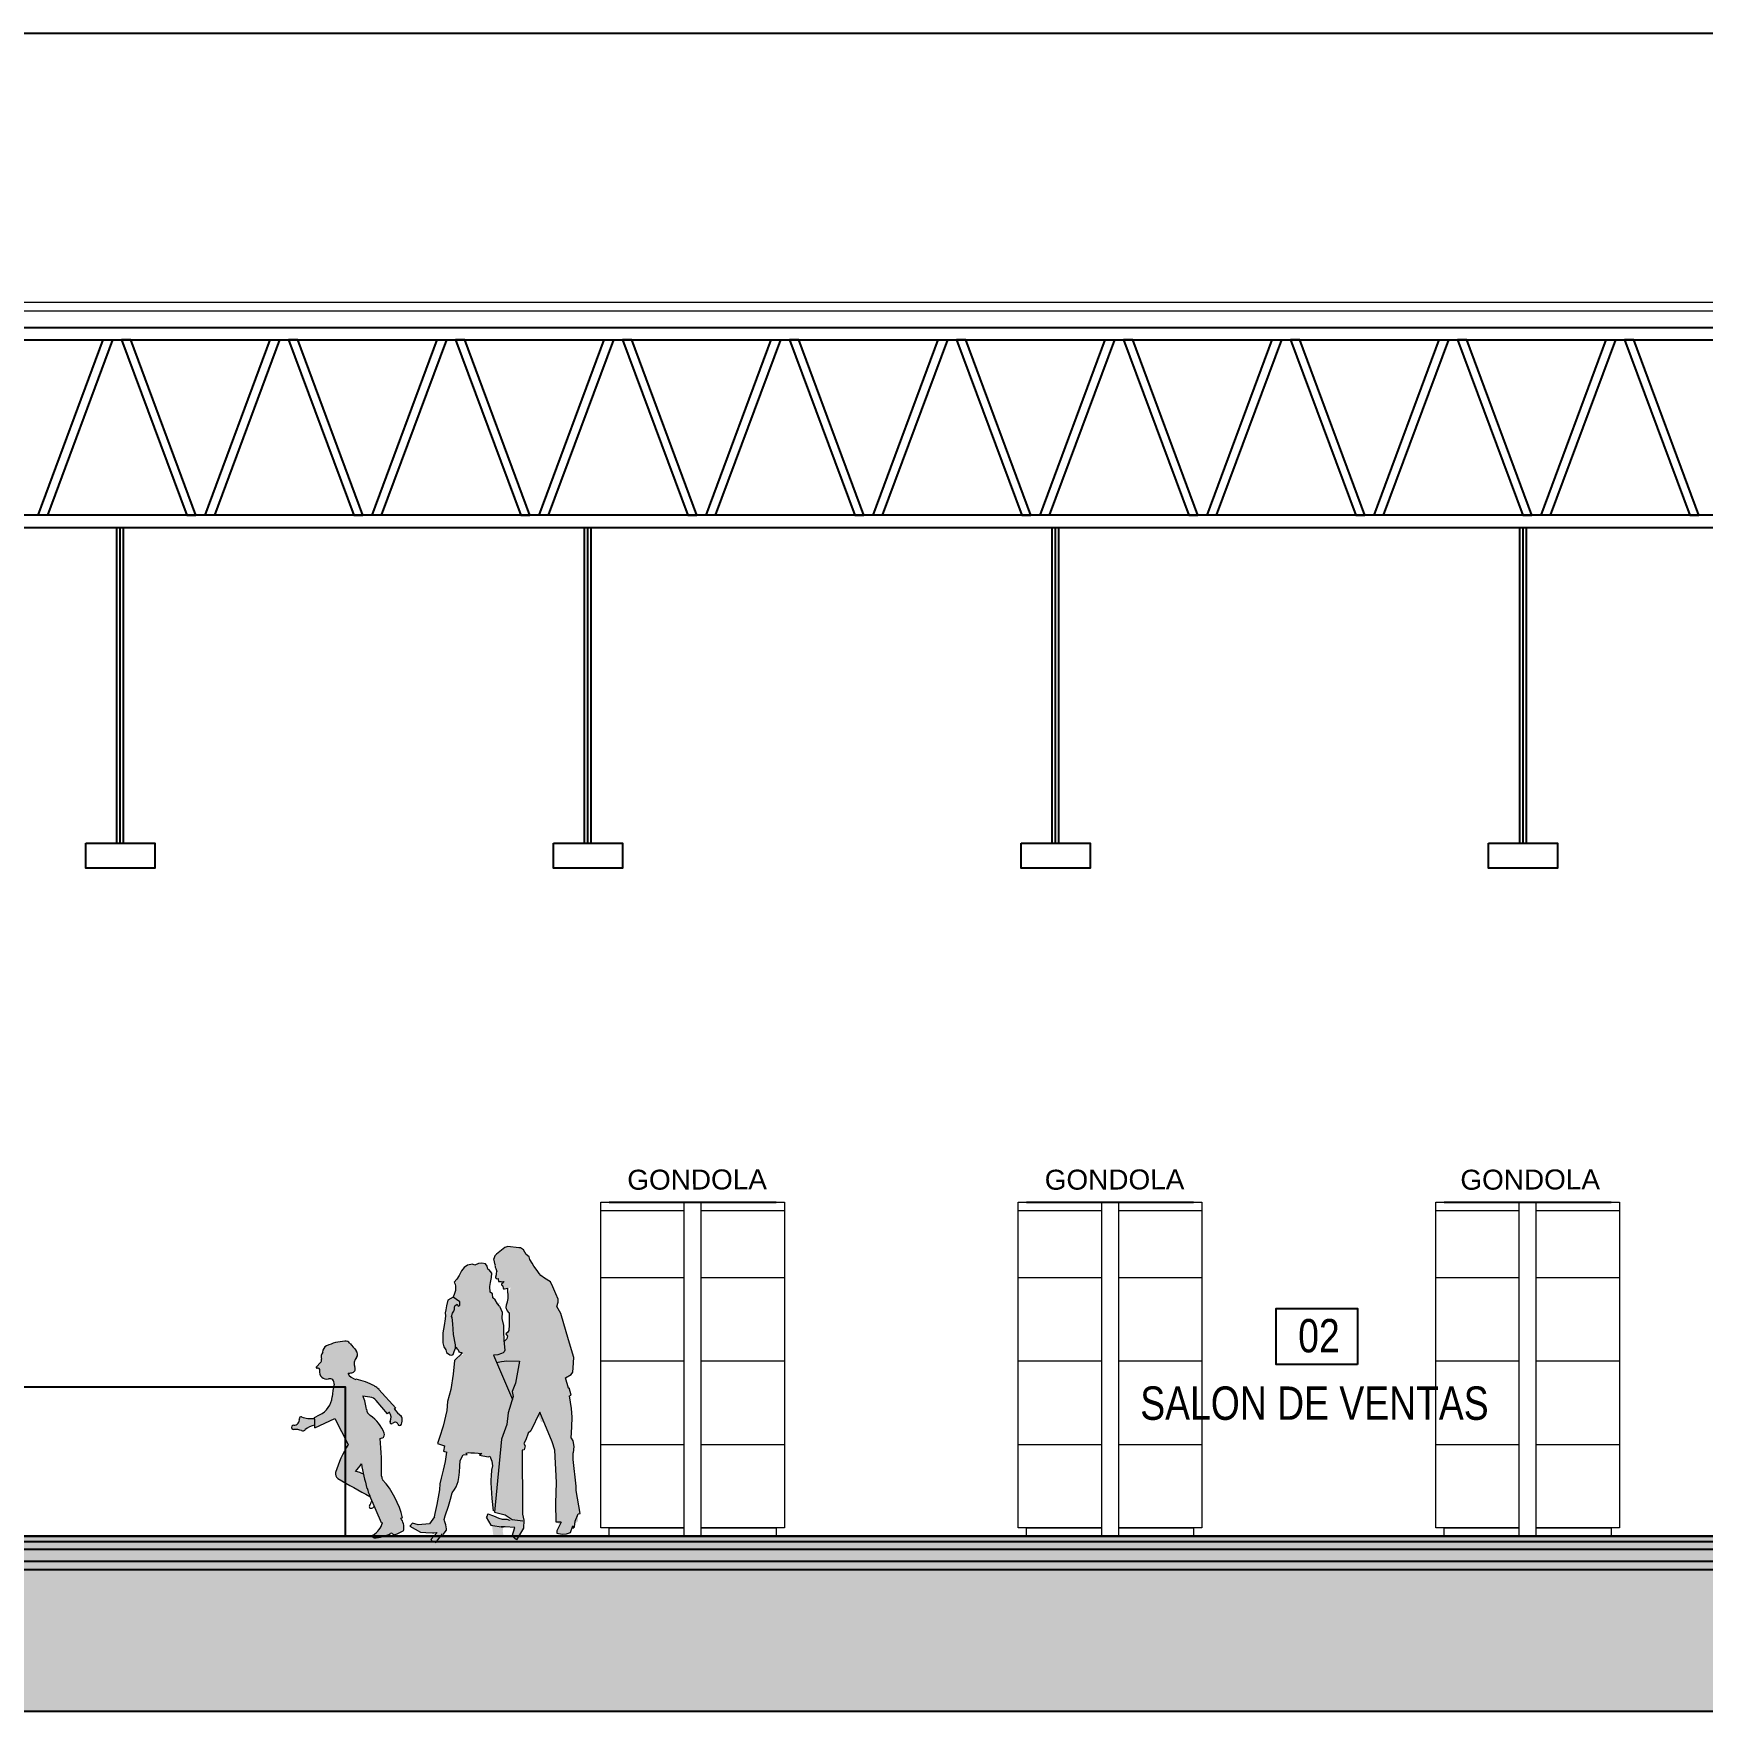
# Model space of a CAD drawing. Header units: inches. Extents: x -309 to 190, y -1585 to -1350.
# Drawn here: x -23.74 to -13.74, y -1453.56 to -1443.51 of the extents above; entities that cross this region are included whole.
import ezdxf
from ezdxf.enums import TextEntityAlignment as Align

# ---------------------------------------------------------------- set-up
doc = ezdxf.new("R2010")
doc.units = ezdxf.units.IN
doc.header["$MEASUREMENT"] = 0
doc.linetypes.add('HIDDEN', pattern=[0.375, 0.25, -0.125])
doc.layers.get('0').update_dxf_attribs({"color": 9, "linetype": 'CONTINUOUS'})
for name, color, linetype in [('0-TISI-TITULOS', 9, 'CONTINUOUS'), ('0.50', 9, 'CONTINUOUS'), ('10-TEXTO', 9, 'CONTINUOUS'), ('11-LOCALES', 9, 'CONTINUOUS'), ('color gris', 9, 'CONTINUOUS'), ('COLOR MURO MUNI', 9, 'CONTINUOUS'), ('condensador', 9, 'HIDDEN'), ('COTA REPLANTEO EJE 1', 9, 'CONTINUOUS'), ('ladrillo h', 9, 'CONTINUOUS')]:
    doc.layers.add(name, color=color, linetype=linetype)
for name, color, linetype, lineweight in [('LOGO SOMBRA', 9, 'CONTINUOUS', 18), ('OT_SECCION_EDIFICIO', 9, 'CONTINUOUS', 15), ('PERSONAS', 9, 'CONTINUOUS', 0)]:
    doc.layers.add(name, color=color, linetype=linetype, lineweight=lineweight)
doc.styles.add('ROMANS', font='arial.ttf')

# ---------------------------------------------------------------- blocks, each defined once
blk = doc.blocks.new('NLOCAL')
blk.add_lwpolyline([(-0.304, 0), (0.304, 0), (0.304, 0.419), (-0.304, 0.419)], close=True)
at = {"style": 'ROMANS', "width": 0.8, "flags": 1}
blk.add_attdef('SECTOR', text='', height=0.25, dxfattribs=at).set_placement((-0.006, 0.634), align=Align.MIDDLE)
at = {"style": 'ROMANS', "width": 0.8}
for tag, p in [('NUMERO', (0.006, 0.206)), ('DENOMINACION', (0.018, -0.291))]:
    blk.add_attdef(tag, text='', height=0.25, dxfattribs=at).set_placement(p, align=Align.MIDDLE)
blk = doc.blocks.new('tripleta 01')
at = {"layer": 'PERSONAS'}
for points in [[(-0.136, 1.682), (-0.125, 1.706), (-0.07, 1.751), (-0.048, 1.757), (0.014, 1.749), (0.025, 1.749), (0.043, 1.736), (0.06, 1.714), (0.076, 1.695), (0.094, 1.656), (0.111, 1.63), (0.136, 1.594), (0.16, 1.573), (0.204, 1.544), (0.216, 1.522), (0.251, 1.44), (0.251, 1.422), (0.244, 1.401), (0.266, 1.353), (0.343, 1.087), (0.337, 1.003), (0.321, 0.986), (0.294, 0.97), (0.311, 0.908), (0.315, 0.91), (0.33, 0.867), (0.318, 0.862), (0.333, 0.733), (0.33, 0.644), (0.332, 0.602), (0.34, 0.575), (0.34, 0.53), (0.339, 0.517), (0.358, 0.29), (0.38, 0.163), (0.369, 0.155), (0.369, 0.111), (0.338, 0.085), (0.323, 0.044), (0.3, 0.035), (0.243, 0.033), (0.244, 0.056), (0.26, 0.091), (0.239, 0.105), (0.232, 0.524), (0.166, 0.704), (0.149, 0.704), (0.13, 0.743), (0.086, 0.652), (0.078, 0.645), (0.044, 0.576), (0.052, 0.563), (0.047, 0.539), (0.035, 0.537), (0.036, 0.153), (0.045, 0.116), (0.042, 0.075), (0, 0), (-0.026, 0.022), (-0.01, 0.074), (-0.079, 0.077), (-0.082, 0.051), (-0.076, 0.016), (-0.137, 0.015), (-0.145, 0.076), (-0.154, 0.087), (-0.18, 0.134), (-0.178, 0.135), (-0.171, 0.154), (-0.114, 0.131), (-0.086, 0.123), (-0.058, 0.123), (-0.041, 0.117), (-0.034, 0.127), (-0.068, 0.149), (-0.131, 0.165), (-0.138, 0.165), (-0.152, 0.31), (-0.152, 0.354), (-0.15, 0.406), (-0.144, 0.442), (-0.156, 0.501), (-0.17, 0.496), (-0.221, 0.506), (-0.208, 0.517), (-0.294, 0.52), (-0.299, 0.514), (-0.313, 0.509), (-0.337, 0.475), (-0.343, 0.388), (-0.354, 0.332), (-0.384, 0.281), (-0.404, 0.208), (-0.416, 0.171), (-0.429, 0.132), (-0.427, 0.1), (-0.42, 0.076), (-0.418, 0.058), (-0.438, 0.032), (-0.483, -0.016), (-0.506, -0.007), (-0.51, 0.004), (-0.473, 0.044), (-0.481, 0.044), (-0.489, 0.042), (-0.499, 0.041), (-0.517, 0.042), (-0.522, 0.044), (-0.575, 0.045), (-0.638, 0.08), (-0.622, 0.099), (-0.588, 0.088), (-0.521, 0.095), (-0.5, 0.124), (-0.49, 0.137), (-0.473, 0.217), (-0.463, 0.275), (-0.459, 0.297), (-0.457, 0.335), (-0.45, 0.366), (-0.437, 0.417), (-0.422, 0.486), (-0.416, 0.525), (-0.437, 0.531), (-0.431, 0.562), (-0.472, 0.576), (-0.418, 0.767), (-0.411, 0.831), (-0.391, 0.907), (-0.378, 0.998), (-0.37, 1.073), (-0.358, 1.091), (-0.344, 1.105), (-0.318, 1.107), (-0.322, 1.116), (-0.333, 1.119), (-0.343, 1.127), (-0.354, 1.145), (-0.364, 1.154), (-0.369, 1.138), (-0.377, 1.112), (-0.387, 1.105), (-0.419, 1.122), (-0.423, 1.137), (-0.434, 1.156), (-0.44, 1.18), (-0.437, 1.253), (-0.429, 1.306), (-0.425, 1.34), (-0.425, 1.367), (-0.418, 1.4), (-0.411, 1.435), (-0.379, 1.453), (-0.375, 1.469), (-0.365, 1.493), (-0.364, 1.518), (-0.373, 1.543), (-0.356, 1.561), (-0.34, 1.588), (-0.32, 1.62), (-0.299, 1.639), (-0.278, 1.647), (-0.263, 1.65), (-0.25, 1.645), (-0.228, 1.655), (-0.218, 1.656), (-0.189, 1.653), (-0.185, 1.653), (-0.175, 1.638), (-0.172, 1.621), (-0.164, 1.616), (-0.148, 1.597), (-0.151, 1.562), (-0.155, 1.54), (-0.159, 1.52), (-0.159, 1.502), (-0.151, 1.478), (-0.143, 1.472), (-0.142, 1.455), (-0.13, 1.439), (-0.121, 1.425), (-0.112, 1.417), (-0.098, 1.42), (-0.102, 1.41), (-0.109, 1.407), (-0.101, 1.398), (-0.086, 1.363), (-0.086, 1.319), (-0.078, 1.282), (-0.077, 1.222), (-0.075, 1.193), (-0.066, 1.196), (-0.053, 1.219), (-0.061, 1.236), (-0.045, 1.257), (-0.043, 1.327), (-0.043, 1.369), (-0.049, 1.368), (-0.061, 1.398), (-0.055, 1.417), (-0.05, 1.449), (-0.051, 1.474), (-0.038, 1.501), (-0.035, 1.509), (-0.048, 1.507), (-0.062, 1.504), (-0.072, 1.502), (-0.078, 1.505), (-0.081, 1.512), (-0.083, 1.519), (-0.088, 1.525), (-0.091, 1.532), (-0.082, 1.537), (-0.075, 1.546), (-0.086, 1.545), (-0.102, 1.547), (-0.107, 1.546), (-0.11, 1.561), (-0.117, 1.563), (-0.123, 1.567), (-0.123, 1.573), (-0.122, 1.578), (-0.117, 1.604), (-0.127, 1.635), (-0.128, 1.646), (-0.132, 1.65)], [(-1.14, 1.159), (-1.105, 1.173), (-1.08, 1.181), (-1.045, 1.187), (-1.027, 1.189), (-1.01, 1.186), (-1, 1.18), (-0.988, 1.166), (-0.959, 1.132), (-0.953, 1.122), (-0.951, 1.112), (-0.954, 1.099), (-0.961, 1.088), (-0.964, 1.082), (-0.97, 1.066), (-0.972, 1.054), (-0.97, 1.041), (-0.968, 1.034), (-0.966, 1.023), (-0.969, 1.011), (-0.977, 1.002), (-0.99, 0.998), (-1.008, 0.998), (-1.004, 0.99), (-0.995, 0.979), (-0.985, 0.97), (-0.968, 0.962), (-0.913, 0.947), (-0.874, 0.932), (-0.836, 0.911), (-0.812, 0.887), (-0.779, 0.85), (-0.723, 0.787), (-0.731, 0.781), (-0.712, 0.76), (-0.7, 0.749), (-0.687, 0.738), (-0.683, 0.728), (-0.683, 0.715), (-0.686, 0.699), (-0.691, 0.688), (-0.697, 0.684), (-0.704, 0.685), (-0.709, 0.689), (-0.713, 0.697), (-0.719, 0.701), (-0.732, 0.703), (-0.739, 0.699), (-0.748, 0.695), (-0.755, 0.698), (-0.757, 0.704), (-0.755, 0.711), (-0.751, 0.724), (-0.751, 0.74), (-0.754, 0.749), (-0.761, 0.763), (-0.773, 0.754), (-0.839, 0.833), (-0.851, 0.844), (-0.866, 0.852), (-0.898, 0.858), (-0.919, 0.862), (-0.908, 0.829), (-0.902, 0.806), (-0.898, 0.781), (-0.895, 0.769), (-0.889, 0.758), (-0.876, 0.744), (-0.853, 0.726), (-0.83, 0.703), (-0.818, 0.687), (-0.807, 0.67), (-0.801, 0.66), (-0.794, 0.644), (-0.79, 0.63), (-0.792, 0.622), (-0.799, 0.613), (-0.816, 0.605), (-0.807, 0.462), (-0.806, 0.369), (-0.788, 0.345), (-0.774, 0.328), (-0.74, 0.277), (-0.714, 0.226), (-0.697, 0.185), (-0.688, 0.158), (-0.681, 0.132), (-0.693, 0.128), (-0.683, 0.113), (-0.673, 0.078), (-0.674, 0.058), (-0.676, 0.054), (-0.726, 0.031), (-0.737, 0.031), (-0.747, 0.039), (-0.753, 0.038), (-0.76, 0.034), (-0.785, 0.023), (-0.814, 0.015), (-0.839, 0.011), (-0.852, 0.011), (-0.861, 0.016), (-0.862, 0.02), (-0.858, 0.028), (-0.848, 0.035), (-0.825, 0.058), (-0.811, 0.079), (-0.801, 0.102), (-0.808, 0.101), (-0.838, 0.17), (-0.871, 0.246), (-0.892, 0.3), (-0.911, 0.374), (-0.927, 0.455), (-0.953, 0.42), (-0.964, 0.409), (-0.915, 0.392), (-0.877, 0.259), (-0.924, 0.284), (-0.996, 0.324), (-1.028, 0.343), (-1.08, 0.378), (-1.083, 0.403), (-1.072, 0.437), (-1.037, 0.518), (-1.007, 0.57), (-1.034, 0.623), (-1.055, 0.664), (-1.088, 0.727), (-1.129, 0.707), (-1.175, 0.685), (-1.208, 0.669), (-1.207, 0.686), (-1.22, 0.682), (-1.243, 0.673), (-1.263, 0.659), (-1.273, 0.653), (-1.292, 0.655), (-1.306, 0.658), (-1.329, 0.66), (-1.345, 0.665), (-1.347, 0.677), (-1.341, 0.684), (-1.326, 0.687), (-1.312, 0.693), (-1.303, 0.705), (-1.3, 0.716), (-1.299, 0.731), (-1.294, 0.736), (-1.283, 0.735), (-1.268, 0.731), (-1.249, 0.727), (-1.221, 0.725), (-1.209, 0.726), (-1.212, 0.731), (-1.156, 0.761), (-1.12, 0.802), (-1.108, 0.831), (-1.102, 0.865), (-1.099, 0.894), (-1.092, 0.939), (-1.095, 0.95), (-1.101, 0.957), (-1.107, 0.962), (-1.117, 0.964), (-1.128, 0.963), (-1.136, 0.962), (-1.145, 0.963), (-1.152, 0.965), (-1.162, 0.971), (-1.168, 0.977), (-1.174, 0.985), (-1.177, 0.993), (-1.179, 1.002), (-1.178, 1.013), (-1.179, 1.02), (-1.181, 1.024), (-1.183, 1.025), (-1.189, 1.028), (-1.195, 1.027), (-1.199, 1.029), (-1.199, 1.032), (-1.198, 1.036), (-1.174, 1.061), (-1.169, 1.068), (-1.168, 1.074), (-1.168, 1.081), (-1.17, 1.093), (-1.168, 1.107), (-1.163, 1.119), (-1.161, 1.123), (-1.157, 1.14), (-1.146, 1.154)]]:
    blk.add_hatch(color=252, dxfattribs=at).paths.add_polyline_path(points)
for p, q in [((-0.12, 1.711), (-0.13, 1.7)), ((-0.07, 1.751), (-0.12, 1.711)), ((-0.052, 1.757), (-0.07, 1.751)), ((0.014, 1.749), (-0.052, 1.757)), ((0.025, 1.749), (0.014, 1.749)), ((0.043, 1.736), (0.025, 1.749)), ((0.059, 1.709), (0.043, 1.736)), ((0.076, 1.695), (0.059, 1.709)), ((-0.329, 1.611), (-0.342, 1.583)), ((-0.312, 1.63), (-0.329, 1.611)), ((-0.293, 1.644), (-0.312, 1.63)), ((-0.263, 1.65), (-0.293, 1.644)), ((-0.25, 1.645), (-0.263, 1.65)), ((-0.228, 1.655), (-0.25, 1.645)), ((-0.208, 1.657), (-0.228, 1.655)), ((-0.185, 1.653), (-0.208, 1.657)), ((-0.175, 1.638), (-0.185, 1.653)), ((-0.172, 1.621), (-0.175, 1.638)), ((-0.164, 1.616), (-0.172, 1.621)), ((-0.148, 1.597), (-0.164, 1.616)), ((-0.13, 1.7), (-0.136, 1.682)), ((-0.128, 1.646), (-0.136, 1.682)), ((-0.128, 1.646), (-0.129, 1.643)), ((-0.129, 1.643), (-0.128, 1.638)), ((-0.128, 1.638), (-0.127, 1.632)), ((-0.127, 1.632), (-0.123, 1.625)), ((-0.123, 1.625), (-0.121, 1.619)), ((-0.121, 1.619), (-0.117, 1.604)), ((0.081, 1.678), (0.076, 1.695)), ((0.094, 1.656), (0.081, 1.678)), ((0.104, 1.638), (0.094, 1.656)), ((0.125, 1.613), (0.104, 1.638)), ((0.136, 1.594), (0.125, 1.613)), ((-0.356, 1.561), (-0.373, 1.543)), ((-0.373, 1.543), (-0.367, 1.53)), ((-0.367, 1.53), (-0.364, 1.518)), ((-0.364, 1.518), (-0.365, 1.493)), ((-0.342, 1.583), (-0.356, 1.561)), ((-0.16, 1.516), (-0.155, 1.54)), ((-0.158, 1.483), (-0.16, 1.516)), ((-0.155, 1.54), (-0.15, 1.57)), ((-0.15, 1.57), (-0.148, 1.597)), ((-0.124, 1.571), (-0.123, 1.575)), ((-0.123, 1.567), (-0.124, 1.571)), ((-0.123, 1.575), (-0.121, 1.58)), ((-0.12, 1.565), (-0.123, 1.567)), ((-0.121, 1.583), (-0.119, 1.588)), ((-0.121, 1.58), (-0.121, 1.583)), ((-0.117, 1.563), (-0.12, 1.565)), ((-0.119, 1.596), (-0.117, 1.604)), ((-0.119, 1.594), (-0.119, 1.596)), ((-0.119, 1.588), (-0.119, 1.594)), ((-0.117, 1.563), (-0.106, 1.565)), ((-0.11, 1.561), (-0.107, 1.546)), ((-0.107, 1.546), (-0.099, 1.547)), ((-0.099, 1.547), (-0.094, 1.546)), ((-0.094, 1.546), (-0.087, 1.544)), ((-0.085, 1.534), (-0.09, 1.533)), ((-0.09, 1.533), (-0.09, 1.527)), ((-0.09, 1.527), (-0.088, 1.525)), ((-0.088, 1.525), (-0.084, 1.522)), ((-0.087, 1.544), (-0.075, 1.546)), ((-0.079, 1.539), (-0.085, 1.534)), ((-0.084, 1.522), (-0.082, 1.516)), ((-0.082, 1.516), (-0.08, 1.508)), ((-0.08, 1.508), (-0.077, 1.503)), ((-0.075, 1.546), (-0.079, 1.539)), ((0.147, 1.582), (0.136, 1.594)), ((0.169, 1.566), (0.147, 1.582)), ((0.204, 1.544), (0.169, 1.566)), ((0.219, 1.515), (0.204, 1.544)), ((0.237, 1.473), (0.219, 1.515)), ((-0.411, 1.435), (-0.418, 1.4)), ((-0.379, 1.453), (-0.411, 1.435)), ((-0.37, 1.475), (-0.379, 1.453)), ((-0.339, 1.424), (-0.379, 1.453)), ((-0.365, 1.493), (-0.37, 1.475)), ((-0.363, 1.405), (-0.355, 1.41)), ((-0.355, 1.41), (-0.351, 1.403)), ((-0.338, 1.413), (-0.339, 1.424)), ((-0.339, 1.404), (-0.338, 1.413)), ((-0.143, 1.472), (-0.158, 1.483)), ((-0.142, 1.448), (-0.143, 1.472)), ((-0.128, 1.437), (-0.142, 1.448)), ((-0.114, 1.413), (-0.128, 1.437)), ((-0.101, 1.398), (-0.114, 1.413)), ((-0.077, 1.503), (-0.072, 1.502)), ((-0.072, 1.502), (-0.062, 1.504)), ((-0.062, 1.504), (-0.051, 1.506)), ((-0.06, 1.406), (-0.053, 1.424)), ((-0.053, 1.424), (-0.05, 1.444)), ((-0.05, 1.444), (-0.051, 1.506)), ((0.251, 1.44), (0.237, 1.473)), ((0.243, 1.397), (0.251, 1.422)), ((0.251, 1.422), (0.251, 1.44)), ((-0.427, 1.322), (-0.432, 1.282)), ((-0.425, 1.34), (-0.427, 1.322)), ((-0.423, 1.377), (-0.426, 1.359)), ((-0.426, 1.359), (-0.425, 1.34)), ((-0.418, 1.4), (-0.423, 1.377)), ((-0.389, 1.337), (-0.383, 1.356)), ((-0.385, 1.331), (-0.389, 1.337)), ((-0.381, 1.292), (-0.385, 1.331)), ((-0.383, 1.356), (-0.374, 1.369)), ((-0.374, 1.369), (-0.371, 1.38)), ((-0.371, 1.39), (-0.369, 1.401)), ((-0.371, 1.38), (-0.371, 1.39)), ((-0.369, 1.401), (-0.363, 1.405)), ((-0.351, 1.403), (-0.35, 1.4)), ((-0.35, 1.4), (-0.346, 1.399)), ((-0.346, 1.399), (-0.342, 1.4)), ((-0.342, 1.4), (-0.339, 1.404)), ((-0.101, 1.398), (-0.086, 1.363)), ((-0.086, 1.363), (-0.087, 1.325)), ((-0.087, 1.325), (-0.078, 1.282)), ((-0.062, 1.389), (-0.06, 1.406)), ((-0.056, 1.373), (-0.062, 1.389)), ((-0.043, 1.358), (-0.056, 1.373)), ((-0.043, 1.358), (-0.043, 1.286)), ((0.265, 1.355), (0.243, 1.397)), ((0.312, 1.197), (0.265, 1.355)), ((-0.432, 1.282), (-0.44, 1.239)), ((-0.44, 1.239), (-0.44, 1.18)), ((-0.376, 1.23), (-0.381, 1.292)), ((-0.364, 1.167), (-0.376, 1.23)), ((-0.078, 1.282), (-0.078, 1.25)), ((-0.078, 1.25), (-0.075, 1.193)), ((-0.052, 1.242), (-0.063, 1.234)), ((-0.063, 1.234), (-0.053, 1.219)), ((-0.053, 1.219), (-0.058, 1.204)), ((-0.046, 1.253), (-0.052, 1.242)), ((-0.043, 1.286), (-0.046, 1.253)), ((-0.44, 1.18), (-0.434, 1.156)), ((-0.434, 1.156), (-0.423, 1.137)), ((-0.423, 1.137), (-0.419, 1.122)), ((-0.419, 1.122), (-0.398, 1.108)), ((-0.398, 1.108), (-0.387, 1.105)), ((-0.387, 1.105), (-0.378, 1.109)), ((-0.378, 1.109), (-0.372, 1.127)), ((-0.372, 1.127), (-0.365, 1.148)), ((-0.325, 1.117), (-0.37, 1.073)), ((-0.365, 1.148), (-0.364, 1.167)), ((-0.364, 1.154), (-0.365, 1.155)), ((-0.357, 1.148), (-0.364, 1.154)), ((-0.352, 1.142), (-0.357, 1.148)), ((-0.347, 1.135), (-0.352, 1.142)), ((-0.344, 1.13), (-0.347, 1.135)), ((-0.341, 1.123), (-0.344, 1.13)), ((-0.333, 1.119), (-0.341, 1.123)), ((-0.328, 1.119), (-0.333, 1.119)), ((-0.322, 1.116), (-0.328, 1.119)), ((-0.112, 1.108), (-0.138, 1.106)), ((-0.138, 1.106), (-0.024, 0.84)), ((-0.09, 1.115), (-0.112, 1.108)), ((-0.08, 1.119), (-0.09, 1.115)), ((-0.073, 1.126), (-0.08, 1.119)), ((-0.058, 1.204), (-0.075, 1.185)), ((-0.075, 1.193), (-0.07, 1.135)), ((-0.07, 1.135), (-0.073, 1.126)), ((0.343, 1.092), (0.312, 1.197)), ((-1.198, 1.036), (-1.174, 1.061)), ((-0.37, 1.073), (-0.378, 0.992)), ((-0.119, 1.062), (-0.089, 1.067)), ((-0.089, 1.067), (-0.057, 1.072)), ((-0.057, 1.072), (0.019, 1.069)), ((0.019, 1.069), (-0.005, 0.937)), ((0.337, 1.003), (0.34, 1.029)), ((0.34, 1.029), (0.343, 1.092)), ((-0.378, 0.992), (-0.392, 0.899)), ((-0.005, 0.937), (-0.026, 0.887)), ((0.294, 0.97), (0.327, 0.99)), ((0.311, 0.908), (0.294, 0.97)), ((0.311, 0.908), (0.315, 0.91)), ((0.328, 0.866), (0.315, 0.91)), ((0.327, 0.99), (0.337, 1.003)), ((-0.919, 0.862), (-0.877, 0.855)), ((-0.773, 0.754), (-0.839, 0.833)), ((-0.723, 0.787), (-0.823, 0.899)), ((-0.413, 0.827), (-0.416, 0.773)), ((-0.392, 0.899), (-0.413, 0.827)), ((-0.019, 0.857), (-0.049, 0.759)), ((-0.026, 0.887), (-0.019, 0.857)), ((0.318, 0.862), (0.328, 0.866)), ((0.329, 0.785), (0.318, 0.862)), ((-1.21, 0.732), (-1.179, 0.747)), ((-1.208, 0.669), (-1.087, 0.726)), ((-1.087, 0.726), (-1.007, 0.57)), ((-0.761, 0.763), (-0.773, 0.753)), ((-0.416, 0.773), (-0.439, 0.679)), ((-0.049, 0.759), (-0.057, 0.69)), ((0.14, 0.764), (0.086, 0.652)), ((0.215, 0.586), (0.14, 0.764)), ((0.333, 0.733), (0.329, 0.785)), ((0.332, 0.675), (0.333, 0.733)), ((-0.46, 0.613), (-0.472, 0.576)), ((-0.439, 0.679), (-0.46, 0.613)), ((-0.057, 0.69), (-0.089, 0.602)), ((0.07, 0.638), (0.056, 0.598)), ((0.086, 0.652), (0.07, 0.638)), ((0.328, 0.608), (0.332, 0.675)), ((0.328, 0.608), (0.337, 0.592)), ((-0.472, 0.576), (-0.431, 0.562)), ((-0.431, 0.562), (-0.437, 0.531)), ((-0.437, 0.531), (-0.416, 0.525)), ((-0.425, 0.468), (-0.416, 0.525)), ((-0.337, 0.475), (-0.319, 0.508)), ((-0.319, 0.508), (-0.295, 0.51)), ((-0.303, 0.518), (-0.284, 0.522)), ((-0.295, 0.51), (-0.303, 0.518)), ((-0.284, 0.522), (-0.272, 0.52)), ((-0.272, 0.52), (-0.251, 0.52)), ((-0.251, 0.52), (-0.208, 0.517)), ((-0.208, 0.517), (-0.221, 0.506)), ((-0.221, 0.506), (-0.17, 0.496)), ((-0.089, 0.602), (-0.131, 0.165)), ((0.035, 0.537), (0.034, 0.512)), ((0.034, 0.512), (0.036, 0.211)), ((0.047, 0.539), (0.035, 0.537)), ((0.056, 0.598), (0.044, 0.576)), ((0.044, 0.576), (0.052, 0.563)), ((0.052, 0.563), (0.047, 0.539)), ((0.231, 0.536), (0.215, 0.586)), ((0.241, 0.343), (0.231, 0.536)), ((0.337, 0.592), (0.343, 0.558)), ((0.343, 0.558), (0.339, 0.521)), ((0.34, 0.481), (0.339, 0.521)), ((-0.449, 0.368), (-0.437, 0.416)), ((-0.437, 0.416), (-0.425, 0.468)), ((-0.344, 0.372), (-0.341, 0.404)), ((-0.341, 0.404), (-0.338, 0.441)), ((-0.338, 0.441), (-0.337, 0.475)), ((-0.17, 0.496), (-0.159, 0.5)), ((-0.159, 0.5), (-0.148, 0.47)), ((-0.149, 0.417), (-0.152, 0.383)), ((-0.144, 0.442), (-0.149, 0.417)), ((-0.148, 0.47), (-0.146, 0.457)), ((-0.146, 0.457), (-0.144, 0.442)), ((0.357, 0.32), (0.34, 0.481)), ((-0.459, 0.299), (-0.457, 0.335)), ((-0.457, 0.335), (-0.449, 0.368)), ((-0.37, 0.301), (-0.36, 0.316)), ((-0.36, 0.316), (-0.348, 0.348)), ((-0.348, 0.348), (-0.344, 0.372)), ((-0.152, 0.383), (-0.153, 0.358)), ((-0.153, 0.358), (-0.153, 0.338)), ((-0.153, 0.338), (-0.152, 0.31)), ((-0.152, 0.31), (-0.147, 0.246)), ((0.237, 0.218), (0.241, 0.343)), ((0.357, 0.295), (0.357, 0.32)), ((-0.808, 0.101), (-0.878, 0.262)), ((-0.486, 0.157), (-0.474, 0.21)), ((-0.474, 0.21), (-0.459, 0.299)), ((-0.406, 0.2), (-0.394, 0.242)), ((-0.394, 0.242), (-0.384, 0.281)), ((-0.384, 0.281), (-0.37, 0.301)), ((-0.147, 0.246), (-0.139, 0.172)), ((0.036, 0.211), (0.036, 0.153)), ((0.239, 0.105), (0.237, 0.218)), ((0.381, 0.156), (0.357, 0.295)), ((-0.693, 0.128), (-0.681, 0.132)), ((-0.49, 0.137), (-0.521, 0.095)), ((-0.49, 0.137), (-0.486, 0.157)), ((-0.432, 0.121), (-0.426, 0.142)), ((-0.431, 0.113), (-0.432, 0.121)), ((-0.422, 0.088), (-0.431, 0.113)), ((-0.426, 0.142), (-0.406, 0.2)), ((-0.175, 0.137), (-0.181, 0.134)), ((-0.181, 0.134), (-0.154, 0.087)), ((-0.175, 0.137), (-0.171, 0.154)), ((-0.171, 0.154), (-0.137, 0.142)), ((-0.137, 0.142), (-0.106, 0.128)), ((-0.131, 0.165), (-0.068, 0.149)), ((-0.106, 0.128), (-0.086, 0.123)), ((-0.086, 0.123), (-0.058, 0.123)), ((-0.068, 0.149), (-0.026, 0.121)), ((-0.058, 0.123), (-0.041, 0.117)), ((-0.041, 0.117), (-0.042, 0.114)), ((-0.042, 0.114), (-0.042, 0.114)), ((-0.026, 0.121), (0.039, 0.112)), ((0.036, 0.153), (0.045, 0.116)), ((0.045, 0.116), (0.042, 0.07)), ((0.267, 0.105), (0.239, 0.105)), ((0.267, 0.105), (0.243, 0.054)), ((0.348, 0.078), (0.351, 0.111)), ((0.351, 0.111), (0.369, 0.155)), ((0.369, 0.155), (0.381, 0.156)), ((-0.623, 0.099), (-0.638, 0.08)), ((-0.638, 0.08), (-0.575, 0.045)), ((-0.588, 0.088), (-0.623, 0.099)), ((-0.521, 0.095), (-0.588, 0.088)), ((-0.575, 0.045), (-0.543, 0.044)), ((-0.543, 0.044), (-0.502, 0.041)), ((-0.51, 0.004), (-0.475, 0.043)), ((-0.506, -0.007), (-0.51, 0.004)), ((-0.502, 0.041), (-0.495, 0.041)), ((-0.495, 0.041), (-0.479, 0.044)), ((-0.483, -0.016), (-0.442, 0.035)), ((-0.438, 0.032), (-0.418, 0.058)), ((-0.418, 0.065), (-0.422, 0.088)), ((-0.418, 0.058), (-0.418, 0.065)), ((-0.154, 0.087), (-0.079, 0.075)), ((-0.067, 0.078), (-0.092, 0.077)), ((-0.01, 0.074), (-0.067, 0.078)), ((-0.026, 0.022), (-0.01, 0.074)), ((0, 0), (-0.026, 0.022)), ((0.042, 0.07), (0, 0)), ((0.243, 0.054), (0.243, 0.039)), ((0.243, 0.039), (0.274, 0.034)), ((0.274, 0.034), (0.3, 0.035)), ((0.3, 0.035), (0.323, 0.044)), ((0.323, 0.044), (0.337, 0.083)), ((0.337, 0.083), (0.337, 0.069)), ((0.337, 0.069), (0.348, 0.078)), ((-0.506, -0.007), (-0.483, -0.016))]:
    blk.add_line(p, q)
for centre, radius, start, end in [((-1.115, 1.093), 0.0542, 146.4254, 192.8722), ((-1.119, 1.123), 0.0417, 115.0112, 180.5103), ((-1.006, 0.881), 0.309, 93.9429, 115.0112), ((-1.025, 1.153), 0.0365, 39.1622, 93.9429), ((-0.09, 1.914), 1.169, 219.1622, 221.9804), ((-0.982, 1.111), 0.0312, 320.5663, 41.9804), ((-1.194, 1.032), 0.00524, 135.947, 286.25), ((-1.189, 1.016), 0.0117, 348.606, 106.25), ((-1.136, 1.005), 0.0432, 168.606, 283.9048), ((-1.189, 1.076), 0.0216, 315.947, 12.8722), ((-0.99, 1.023), 0.0246, 280.7044, 21.2819), ((-0.912, 1.054), 0.0595, 140.5664, 201.282), ((-1.119, 0.937), 0.0273, 348.4884, 103.9048), ((-0.415, 0.793), 0.691, 168.4884, 174.8226), ((-0.999, 1.068), 0.0699, 262.1336, 280.7044), ((-0.947, 1.026), 0.068, 204.3695, 258.1077), ((-1.05, 0.535), 0.435, 62.6637, 78.1077), ((-0.894, 0.836), 0.095, 41.5474, 62.6637), ((-1.237, 0.868), 0.134, 295.4514, 354.8226), ((-1.239, 0.736), 0.344, 7.423, 21.3749), ((-0.887, 0.794), 0.0612, 39.6929, 80.6565), ((-1.333, 0.719), 0.0334, 268.4237, 9.728), ((-1.29, 0.727), 0.00995, 71.8003, 189.728), ((-1.221, 0.936), 0.211, 251.8002, 273.2681), ((-1.46, 0.693), 0.253, 354.76, 8.9434), ((-0.846, 0.788), 0.0526, 187.423, 235.2356), ((-1.009, 0.552), 0.234, 21.5365, 55.2356), ((-0.804, 0.731), 0.0534, 334.1403, 35.7874), ((-0.748, 0.704), 0.00937, 154.1403, 316.5798), ((-0.417, 0.273), 0.599, 120.824, 121.7398), ((-0.527, 0.945), 0.261, 218.5658, 231.613), ((-0.7, 0.727), 0.0163, 3.9285, 51.6129), ((-0.773, 0.722), 0.0898, 340.3312, 3.9285), ((-1.334, 0.673), 0.0133, 88.4237, 275.2792), ((-1.323, 0.554), 0.106, 69.7926, 95.2793), ((-1.279, 0.673), 0.0211, 249.7926, 309.8139), ((-1.176, 0.549), 0.141, 102.811, 129.8139), ((-1.123, 1.374), 0.828, 291.7856, 292.7122), ((-2.374, 0.437), 1.567, 357.9268, 6.1682), ((-0.811, 0.63), 0.0215, 292.7122, 21.5365), ((-0.727, 0.685), 0.0186, 21.4693, 136.5798), ((-0.699, 0.696), 0.0116, 201.4693, 340.3312), ((-0.454, 0.216), 0.656, 147.4183, 163.4928), ((-1.053, 0.394), 0.0313, 163.4928, 239.0546), ((-1.261, 0.678), 0.401, 317.7323, 326.184), ((-1, 0.224), 0.188, 63.0142, 78.8654), ((0.855, 0.776), 1.812, 190.2161, 194.9937), ((1.078, 3.949), 4.176, 239.0546, 242.0856), ((-0.583, 0.391), 0.322, 194.9937, 203.6095), ((-0.778, 0.379), 0.0291, 177.9268, 221.4898), ((-1.204, 0.003), 0.538, 13.829, 41.4898), ((-0.873, 0.197), 0.00866, 147.0294, 267.5822), ((-0.978, 0.265), 0.116, 327.0294, 344.0641), ((-0.872, 0.214), 0.0255, 267.5822, 325.489), ((-0.93, 0.142), 0.135, 302.3762, 342.5829), ((-1.026, 1.271), 1.191, 280.5856, 280.9042), ((-0.764, 0.072), 0.0906, 351.3222, 38.5028), ((-0.853, 0.02), 0.00959, 122.3762, 270.9877), ((-0.856, 0.22), 0.209, 270.9877, 299.441), ((-0.749, 0.03), 0.00886, 35.225, 119.441), ((-0.731, 0.043), 0.0131, 215.225, 291.0352), ((-0.878, 0.425), 0.422, 291.0352, 298.2156), ((-0.682, 0.059), 0.00754, 298.2156, 351.3222)]:
    blk.add_arc(centre, radius, start, end)

msp = doc.modelspace()

# ---------------------------------------------------------------- hatches: boundary and pattern name
at = {"layer": '0.50'}
h = msp.add_hatch(dxfattribs=at)
h.set_pattern_fill('ANSI36', color=256, scale=0.4)
h.set_pattern_definition([(45, (-166.7372, 54.537745), (0.0265165043, 0.0972271824), [0.125, -0.025, 0, -0.025])])
edge = h.paths.add_edge_path()
edge.add_line((33.623, -1452.659), (37.603, -1452.659))
edge.add_line((37.603, -1452.659), (37.603, -1452.759))
edge.add_arc((41.603, -1651.249), 198.531, 88.84553, 91.15447, ccw=False)
edge.add_line((45.603, -1452.759), (45.603, -1453.559))
edge.add_line((45.603, -1453.559), (33.623, -1453.559))
edge.add_line((33.623, -1453.559), (33.623, -1452.659))
edge = h.paths.add_edge_path()
edge.add_arc((-74.397, -1622.438), 169.727, 88.64957, 91.35043, ccw=False)
edge.add_line((-70.397, -1452.759), (-70.397, -1452.659))
edge.add_line((-70.397, -1452.659), (33.623, -1452.659))
edge.add_line((33.623, -1452.659), (33.623, -1453.559))
edge.add_line((33.623, -1453.559), (-70.397, -1453.559))
edge.add_line((-70.397, -1453.559), (-78.397, -1453.559))
edge.add_line((-78.397, -1453.559), (-78.397, -1452.759))
at = {"layer": 'color gris'}
msp.add_hatch(color=256, dxfattribs=at).paths.add_polyline_path([(-31.977, -1452.509), (-31.977, -1452.589), (-4.557, -1452.589), (-4.557, -1452.509)])
h = msp.add_hatch(color=256, dxfattribs=at)
h.paths.add_polyline_path([(-5.187, -1453.389), (-4.287, -1453.389), (-4.287, -1452.589), (-5.187, -1452.589)])
h.paths.add_polyline_path([(-32.277, -1452.589), (-32.277, -1452.709), (-5.187, -1452.709), (-5.187, -1452.589)])

# ---------------------------------------------------------------- linework, layer by layer
for p, q in [((-23.241, -1448.358, 0), (-23.241, -1446.469, 0)), ((-23.221, -1448.358, 0), (-23.221, -1446.469, 0)), ((-23.201, -1448.358, 0), (-23.201, -1446.469, 0)), ((-20.441, -1448.358, 0), (-20.441, -1446.469, 0)), ((-20.421, -1448.358, 0), (-20.421, -1446.469, 0)), ((-20.401, -1448.358, 0), (-20.401, -1446.469, 0)), ((-17.641, -1448.358, 0), (-17.641, -1446.469, 0)), ((-17.621, -1448.358, 0), (-17.621, -1446.469, 0)), ((-17.601, -1448.358, 0), (-17.601, -1446.469, 0)), ((-14.841, -1448.358, 0), (-14.841, -1446.469, 0)), ((-14.821, -1448.358, 0), (-14.821, -1446.469, 0)), ((-14.801, -1448.358, 0), (-14.801, -1446.469, 0))]:
    msp.add_line(p, q)
at = {"elevation": 0}
for points in [[(-32.267, -1445.269), (-4.454, -1445.269), (-4.454, -1446.469), (-32.267, -1446.469)], [(-32.267, -1445.344), (-4.522, -1445.344), (-4.522, -1446.394), (-32.267, -1446.394)], [(-23.268, -1445.344), (-23.658, -1446.394), (-23.713, -1446.394), (-23.323, -1445.344), (-23.268, -1445.344)], [(-23.213, -1445.344), (-22.823, -1446.394), (-22.768, -1446.394), (-23.158, -1445.344), (-23.213, -1445.344)], [(-22.268, -1445.344), (-22.658, -1446.394), (-22.713, -1446.394), (-22.323, -1445.344), (-22.268, -1445.344)], [(-22.213, -1445.344), (-21.823, -1446.394), (-21.768, -1446.394), (-22.158, -1445.344), (-22.213, -1445.344)], [(-21.268, -1445.344), (-21.658, -1446.394), (-21.713, -1446.394), (-21.323, -1445.344), (-21.268, -1445.344)], [(-21.213, -1445.344), (-20.823, -1446.394), (-20.768, -1446.394), (-21.158, -1445.344), (-21.213, -1445.344)], [(-20.268, -1445.344), (-20.658, -1446.394), (-20.713, -1446.394), (-20.323, -1445.344), (-20.268, -1445.344)], [(-20.213, -1445.344), (-19.823, -1446.394), (-19.768, -1446.394), (-20.158, -1445.344), (-20.213, -1445.344)], [(-19.268, -1445.344), (-19.658, -1446.394), (-19.713, -1446.394), (-19.323, -1445.344), (-19.268, -1445.344)], [(-19.213, -1445.344), (-18.823, -1446.394), (-18.768, -1446.394), (-19.158, -1445.344), (-19.213, -1445.344)], [(-18.268, -1445.344), (-18.658, -1446.394), (-18.713, -1446.394), (-18.323, -1445.344), (-18.268, -1445.344)], [(-18.213, -1445.344), (-17.823, -1446.394), (-17.768, -1446.394), (-18.158, -1445.344), (-18.213, -1445.344)], [(-17.268, -1445.344), (-17.658, -1446.394), (-17.713, -1446.394), (-17.323, -1445.344), (-17.268, -1445.344)], [(-17.213, -1445.344), (-16.823, -1446.394), (-16.768, -1446.394), (-17.158, -1445.344), (-17.213, -1445.344)], [(-16.268, -1445.344), (-16.658, -1446.394), (-16.713, -1446.394), (-16.323, -1445.344), (-16.268, -1445.344)], [(-16.213, -1445.344), (-15.823, -1446.394), (-15.768, -1446.394), (-16.158, -1445.344), (-16.213, -1445.344)], [(-15.268, -1445.344), (-15.658, -1446.394), (-15.713, -1446.394), (-15.323, -1445.344), (-15.268, -1445.344)], [(-15.213, -1445.344), (-14.823, -1446.394), (-14.768, -1446.394), (-15.158, -1445.344), (-15.213, -1445.344)], [(-14.268, -1445.344), (-14.658, -1446.394), (-14.713, -1446.394), (-14.323, -1445.344), (-14.268, -1445.344)], [(-14.213, -1445.344), (-13.823, -1446.394), (-13.768, -1446.394), (-14.158, -1445.344), (-14.213, -1445.344)]]:
    msp.add_lwpolyline(points, dxfattribs=at)
for points in [[(-23.427, -1448.358), (-23.014, -1448.358), (-23.014, -1448.507), (-23.427, -1448.507)], [(-20.627, -1448.358), (-20.214, -1448.358), (-20.214, -1448.507), (-20.627, -1448.507)], [(-17.827, -1448.358), (-17.414, -1448.358), (-17.414, -1448.507), (-17.827, -1448.507)], [(-15.027, -1448.358), (-14.614, -1448.358), (-14.614, -1448.507), (-15.027, -1448.507)]]:
    msp.add_lwpolyline(points, close=True, dxfattribs=at)
for points in [[(-70.397, -1452.759), (-70.397, -1452.659), (-66.396, -1452.659), (-66.396, -1452.509), (33.604, -1452.509), (33.604, -1452.659), (37.603, -1452.659), (37.603, -1452.759)], [(45.603, -1452.759), (45.603, -1453.559), (-70.397, -1453.559), (-78.397, -1453.559), (-78.397, -1452.759)]]:
    msp.add_lwpolyline(points)
at = {"layer": '0-TISI-TITULOS'}
for points in [[(-4.887, -1452.589), (-31.925, -1452.589)], [(-31.667, -1452.709), (-5.187, -1452.709)]]:
    msp.add_lwpolyline(points, dxfattribs=at)
at = {"layer": 'color gris', "elevation": 0}
msp.add_lwpolyline([(-31.977, -1452.54), (-4.557, -1452.54)], dxfattribs=at)
at = {"layer": 'COLOR MURO MUNI'}
for p, q in [((-4.497, -1443.509), (-32.317, -1443.509)), ((-20.294, -1450.509), (-19.294, -1450.509)), ((-17.794, -1450.509), (-16.794, -1450.509)), ((-15.294, -1450.509, 0), (-14.294, -1450.509, 0))]:
    msp.add_line(p, q, dxfattribs=at)
msp.add_lwpolyline([(-23.872, -1452.509), (-21.872, -1452.509), (-21.872, -1451.616), (-23.872, -1451.616)], close=True, dxfattribs=at)
at = {"layer": 'condensador', "linetype": 'ByBlock'}
msp.add_lwpolyline([(-66.397, -1452.659), (33.644, -1452.659)], dxfattribs=at)
at = {"layer": 'COTA REPLANTEO EJE 1', "ltscale": 0.5}
msp.add_line((-4.557, -1452.509, 0), (-31.925, -1452.509, 0), dxfattribs=at)
at = {"layer": 'ladrillo h', "elevation": 0}
msp.add_lwpolyline([(-4.557, -1452.509), (-31.925, -1452.509)], dxfattribs=at)
at = {"layer": 'LOGO SOMBRA'}
for points in [[(-19.844, -1452.459), (-20.344, -1452.459), (-20.344, -1450.509), (-19.244, -1450.509), (-19.244, -1452.459), (-19.744, -1452.459)], [(-17.344, -1452.459), (-17.844, -1452.459), (-17.844, -1450.509), (-16.744, -1450.509), (-16.744, -1452.459), (-17.244, -1452.459)], [(-20.344, -1450.559), (-19.844, -1450.559)], [(-19.744, -1450.559), (-19.244, -1450.559)], [(-17.844, -1450.559), (-17.344, -1450.559)], [(-17.244, -1450.559), (-16.744, -1450.559)], [(-20.344, -1450.959), (-19.844, -1450.959)], [(-19.744, -1450.959), (-19.244, -1450.959)], [(-17.844, -1450.959), (-17.344, -1450.959)], [(-17.244, -1450.959), (-16.744, -1450.959)], [(-20.344, -1451.459), (-19.844, -1451.459)], [(-19.744, -1451.459), (-19.244, -1451.459)], [(-17.844, -1451.459), (-17.344, -1451.459)], [(-17.244, -1451.459), (-16.744, -1451.459)], [(-20.344, -1451.959), (-19.844, -1451.959)], [(-19.744, -1451.959), (-19.244, -1451.959)], [(-17.844, -1451.959), (-17.344, -1451.959)], [(-17.244, -1451.959), (-16.744, -1451.959)], [(-19.744, -1452.459), (-19.294, -1452.459), (-19.294, -1452.509), (-20.294, -1452.509), (-20.294, -1452.459), (-19.844, -1452.459)], [(-17.244, -1452.459), (-16.794, -1452.459), (-16.794, -1452.509), (-17.794, -1452.509), (-17.794, -1452.459), (-17.344, -1452.459)]]:
    msp.add_lwpolyline(points, dxfattribs=at)
for points in [[(-19.844, -1450.509), (-19.744, -1450.509), (-19.744, -1452.509), (-19.844, -1452.509)], [(-17.344, -1450.509), (-17.244, -1450.509), (-17.244, -1452.509), (-17.344, -1452.509)]]:
    msp.add_lwpolyline(points, close=True, dxfattribs=at)
at = {"layer": 'LOGO SOMBRA', "elevation": 0}
for points in [[(-14.844, -1452.459), (-15.344, -1452.459), (-15.344, -1450.509), (-14.244, -1450.509), (-14.244, -1452.459), (-14.744, -1452.459)], [(-15.344, -1450.559), (-14.844, -1450.559)], [(-14.744, -1450.559), (-14.244, -1450.559)], [(-15.344, -1450.959), (-14.844, -1450.959)], [(-14.744, -1450.959), (-14.244, -1450.959)], [(-15.344, -1451.459), (-14.844, -1451.459)], [(-14.744, -1451.459), (-14.244, -1451.459)], [(-15.344, -1451.959), (-14.844, -1451.959)], [(-14.744, -1451.959), (-14.244, -1451.959)], [(-14.744, -1452.459), (-14.294, -1452.459), (-14.294, -1452.509), (-15.294, -1452.509), (-15.294, -1452.459), (-14.844, -1452.459)]]:
    msp.add_lwpolyline(points, dxfattribs=at)
msp.add_lwpolyline([(-14.844, -1450.509), (-14.744, -1450.509), (-14.744, -1452.509), (-14.844, -1452.509)], close=True, dxfattribs=at)
at = {"layer": 'OT_SECCION_EDIFICIO', "elevation": 0}
for points in [[(-4.497, -1445.119), (-32.057, -1445.119)], [(-32.057, -1445.169), (-4.497, -1445.169)]]:
    msp.add_lwpolyline(points, dxfattribs=at)

# ---------------------------------------------------------------- block references
at = {"layer": '11-LOCALES'}
ref = msp.add_blockref('NLOCAL', (-16.056, -1451.48, 0), dxfattribs=dict(at, xscale=-0.7999999999999546, yscale=0.7999999999999546, zscale=0.8000000000000003))
ref.add_attrib('DENOMINACION', 'SALON DE VENTAS', dxfattribs={"layer": '0', "height": 0.2, "style": 'ROMANS', "width": 0.8}).set_placement((-16.07, -1451.712, 0), align=Align.MIDDLE)
ref.add_attrib('NUMERO', '02', dxfattribs={"layer": '0', "height": 0.2, "style": 'ROMANS', "width": 0.8}).set_placement((-16.043, -1451.308, 0), align=Align.MIDDLE)
at = {"layer": 'PERSONAS'}
msp.add_blockref('tripleta 01', (-20.849, -1452.53, 0), dxfattribs=at)

# ---------------------------------------------------------------- texts
at = {"layer": '10-TEXTO', "style": 'ROMANS'}
for p in [(-20.185, -1450.434), (-17.685, -1450.434), (-15.196, -1450.434)]:
    msp.add_text('GONDOLA', height=0.1197, rotation=0.191, dxfattribs=at).set_placement(p)

doc.saveas('drawing.dxf')
